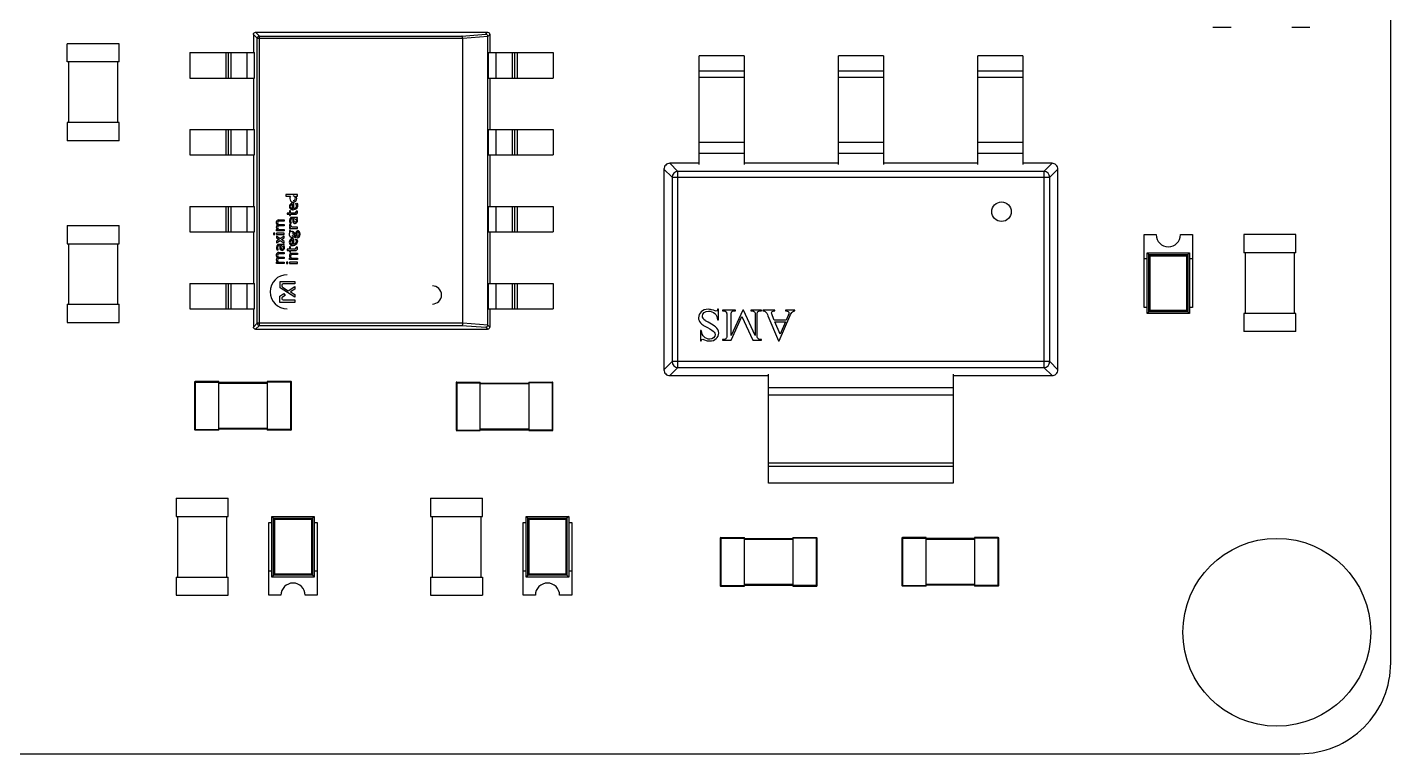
# Model space of a CAD drawing. Header units: millimetres. Extents: x 0 to 35.6, y 0 to 35.
# Drawn here: x 12.52 to 35.03, y -0.02 to 11.97 of the extents above; entities that cross this region are included whole.
import ezdxf

# ---------------------------------------------------------------- set-up
doc = ezdxf.new("R2010")
doc.units = ezdxf.units.MM

msp = doc.modelspace()

# ---------------------------------------------------------------- linework, layer by layer
at = {"color": 7, "linetype": 'Continuous', "lineweight": 25}
for p, q in [((35.026, 1.482), (35.026, 14.028)), ((32.091, 11.97), (32.391, 11.97)), ((33.391, 11.97), (33.691, 11.97)), ((16.314, 11.79), (16.251, 11.853)), ((16.251, 11.853), (16.251, 11.553)), ((16.286, 11.888), (16.349, 11.825)), ((16.286, 11.888), (20.116, 11.888)), ((16.314, 11.79), (19.706, 11.79)), ((16.314, 7.085), (16.314, 11.79)), ((16.349, 11.825), (19.692, 11.825)), ((16.349, 7.051), (16.349, 11.825)), ((19.692, 11.825), (20.085, 11.856)), ((19.706, 11.789), (20.119, 11.822)), ((19.706, 7.086), (19.706, 11.79)), ((20.085, 11.856), (20.116, 11.888)), ((20.119, 11.82), (20.151, 11.853)), ((20.119, 7.055), (20.119, 11.82)), ((20.151, 11.853), (20.151, 11.553)), ((13.175, 11.398), (13.175, 11.698)), ((14.035, 11.698), (13.175, 11.698)), ((14.035, 11.398), (14.035, 11.698)), ((15.201, 11.553), (16.271, 11.553)), ((15.201, 11.553), (15.201, 11.133)), ((15.799, 11.133), (15.799, 11.553)), ((15.836, 11.553), (15.836, 11.133)), ((15.879, 11.553), (15.879, 11.133)), ((16.148, 11.133), (16.148, 11.553)), ((16.271, 11.133), (16.271, 11.553)), ((20.132, 11.133), (20.132, 11.553)), ((20.132, 11.553), (21.201, 11.553)), ((20.254, 11.553), (20.254, 11.133)), ((20.524, 11.553), (20.524, 11.133)), ((20.566, 11.133), (20.566, 11.553)), ((20.604, 11.553), (20.604, 11.133)), ((21.201, 11.553), (21.201, 11.133)), ((23.61, 9.703), (23.61, 11.5)), ((24.35, 11.5), (23.61, 11.5)), ((24.35, 11.5), (24.35, 9.703)), ((25.91, 9.703), (25.91, 11.5)), ((26.65, 11.5), (25.91, 11.5)), ((26.65, 11.5), (26.65, 9.703)), ((28.21, 9.703), (28.21, 11.5)), ((28.95, 11.5), (28.21, 11.5)), ((28.95, 11.5), (28.95, 9.703)), ((14.035, 11.398), (13.175, 11.398)), ((13.205, 10.398), (13.205, 11.398)), ((14.005, 11.398), (14.005, 10.398)), ((15.201, 11.133), (16.271, 11.133)), ((16.251, 11.133), (16.251, 10.283)), ((20.132, 11.133), (21.201, 11.133)), ((20.151, 11.133), (20.151, 10.283)), ((24.35, 11.246), (23.61, 11.246)), ((23.61, 11.146), (24.35, 11.146)), ((26.65, 11.246), (25.91, 11.246)), ((25.91, 11.146), (26.65, 11.146)), ((28.95, 11.246), (28.21, 11.246)), ((28.21, 11.146), (28.95, 11.146)), ((13.175, 10.398), (13.175, 10.098)), ((14.035, 10.398), (13.175, 10.398)), ((14.035, 10.098), (14.035, 10.398)), ((15.201, 10.283), (16.271, 10.283)), ((15.201, 10.283), (15.201, 9.863)), ((15.799, 9.863), (15.799, 10.283)), ((15.836, 10.283), (15.836, 9.863)), ((15.879, 10.283), (15.879, 9.863)), ((16.148, 9.863), (16.148, 10.283)), ((16.271, 9.863), (16.271, 10.283)), ((20.132, 10.283), (21.201, 10.283)), ((20.132, 9.863), (20.132, 10.283)), ((20.254, 10.283), (20.254, 9.863)), ((20.524, 10.283), (20.524, 9.863)), ((20.566, 9.863), (20.566, 10.283)), ((20.604, 10.283), (20.604, 9.863)), ((21.201, 10.283), (21.201, 9.863)), ((14.035, 10.098), (13.175, 10.098)), ((24.35, 10.068), (23.61, 10.068)), ((26.65, 10.068), (25.91, 10.068)), ((28.95, 10.068), (28.21, 10.068)), ((15.201, 9.863), (16.271, 9.863)), ((16.251, 9.863), (16.251, 9.013)), ((20.132, 9.863), (21.201, 9.863)), ((20.151, 9.863), (20.151, 9.013)), ((23.259, 9.592), (23.125, 9.726)), ((23.61, 9.726), (23.125, 9.726)), ((23.61, 9.892), (24.35, 9.892)), ((25.91, 9.726), (24.35, 9.726)), ((25.91, 9.892), (26.65, 9.892)), ((28.21, 9.726), (26.65, 9.726)), ((28.21, 9.892), (28.95, 9.892)), ((29.435, 9.726), (28.95, 9.726)), ((29.435, 9.726), (29.301, 9.592)), ((23.028, 9.628), (23.161, 9.494)), ((23.028, 9.628), (23.028, 6.318)), ((23.161, 9.494), (29.399, 9.494)), ((23.161, 9.494), (23.161, 6.452)), ((29.301, 9.592), (23.259, 9.592)), ((23.259, 6.354), (23.259, 9.592)), ((29.301, 9.592), (29.301, 6.354)), ((29.399, 9.494), (29.533, 9.628)), ((29.399, 6.452), (29.399, 9.494)), ((29.533, 6.318), (29.533, 9.628)), ((15.201, 9.013), (16.271, 9.013)), ((15.201, 9.013), (15.201, 8.593)), ((15.799, 8.593), (15.799, 9.013)), ((15.836, 9.013), (15.836, 8.593)), ((15.879, 9.013), (15.879, 8.593)), ((16.148, 8.593), (16.148, 9.013)), ((16.271, 8.593), (16.271, 9.013)), ((16.787, 9.209), (16.787, 9.185)), ((16.976, 9.209), (16.787, 9.209)), ((16.787, 9.185), (16.865, 9.185)), ((16.901, 8.978), (16.901, 9.047)), ((16.915, 9.072), (16.915, 8.978)), ((16.952, 9.185), (16.976, 9.185)), ((16.952, 9.063), (16.965, 9.068)), ((16.976, 9.185), (16.976, 9.209)), ((20.132, 8.593), (20.132, 9.013)), ((20.132, 9.013), (21.201, 9.013)), ((20.254, 9.013), (20.254, 8.593)), ((20.524, 9.013), (20.524, 8.593)), ((20.566, 8.593), (20.566, 9.013)), ((20.604, 9.013), (20.604, 8.593)), ((21.201, 9.013), (21.201, 8.593)), ((16.669, 8.794), (16.761, 8.794)), ((16.761, 8.794), (16.761, 8.771)), ((16.808, 8.904), (16.808, 8.885)), ((16.845, 8.904), (16.808, 8.904)), ((16.808, 8.885), (16.845, 8.885)), ((16.845, 8.942), (16.845, 8.904)), ((16.865, 8.942), (16.845, 8.942)), ((16.845, 8.885), (16.845, 8.862)), ((16.845, 8.862), (16.865, 8.862)), ((16.865, 8.904), (16.865, 8.942)), ((16.933, 8.904), (16.865, 8.904)), ((16.865, 8.862), (16.865, 8.885)), ((16.865, 8.885), (16.955, 8.885)), ((16.976, 8.829), (16.867, 8.829)), ((16.875, 8.812), (16.897, 8.812)), ((16.954, 8.937), (16.954, 8.925)), ((16.976, 8.937), (16.954, 8.937)), ((16.96, 8.812), (16.976, 8.812)), ((16.976, 8.906), (16.976, 8.937)), ((16.976, 8.812), (16.976, 8.829)), ((13.175, 8.698), (13.175, 8.398)), ((13.175, 8.698), (14.035, 8.698)), ((14.035, 8.398), (14.035, 8.698)), ((15.201, 8.593), (16.271, 8.593)), ((16.251, 8.593), (16.251, 7.743)), ((16.581, 8.571), (16.581, 8.548)), ((16.606, 8.571), (16.581, 8.571)), ((16.606, 8.548), (16.606, 8.571)), ((16.63, 8.611), (16.63, 8.635)), ((16.63, 8.635), (16.652, 8.635)), ((16.761, 8.611), (16.63, 8.611)), ((16.761, 8.571), (16.63, 8.571)), ((16.63, 8.571), (16.63, 8.548)), ((16.761, 8.771), (16.669, 8.771)), ((16.669, 8.716), (16.761, 8.716)), ((16.761, 8.693), (16.669, 8.693)), ((16.669, 8.635), (16.761, 8.635)), ((16.761, 8.716), (16.761, 8.693)), ((16.761, 8.635), (16.761, 8.611)), ((16.761, 8.548), (16.761, 8.571)), ((16.867, 8.716), (16.845, 8.716)), ((16.845, 8.671), (16.845, 8.647)), ((16.867, 8.671), (16.845, 8.671)), ((16.845, 8.647), (16.976, 8.647)), ((16.845, 8.616), (16.845, 8.577)), ((16.865, 8.616), (16.845, 8.616)), ((16.858, 8.739), (16.874, 8.739)), ((16.865, 8.597), (16.865, 8.616)), ((16.976, 8.671), (16.886, 8.671)), ((16.976, 8.647), (16.976, 8.671)), ((20.132, 8.593), (21.201, 8.593)), ((20.151, 8.593), (20.151, 7.743)), ((13.175, 8.398), (14.035, 8.398)), ((13.205, 7.398), (13.205, 8.398)), ((14.005, 8.398), (14.005, 7.398)), ((16.581, 8.548), (16.606, 8.548)), ((16.63, 8.548), (16.761, 8.548)), ((16.63, 8.523), (16.63, 8.498)), ((16.693, 8.479), (16.63, 8.523)), ((16.63, 8.498), (16.675, 8.467)), ((16.675, 8.467), (16.63, 8.438)), ((16.63, 8.413), (16.693, 8.454)), ((16.63, 8.438), (16.63, 8.413)), ((16.761, 8.385), (16.652, 8.385)), ((16.66, 8.367), (16.682, 8.367)), ((16.761, 8.523), (16.693, 8.479)), ((16.693, 8.454), (16.761, 8.407)), ((16.712, 8.466), (16.761, 8.498)), ((16.761, 8.433), (16.712, 8.466)), ((16.746, 8.367), (16.761, 8.367)), ((16.761, 8.498), (16.761, 8.523)), ((16.761, 8.407), (16.761, 8.433)), ((16.761, 8.367), (16.761, 8.385)), ((16.865, 8.347), (16.845, 8.347)), ((16.845, 8.347), (16.845, 8.309)), ((16.865, 8.309), (16.865, 8.347)), ((16.897, 8.39), (16.897, 8.459)), ((16.91, 8.481), (16.91, 8.39)), ((16.948, 8.474), (16.96, 8.479)), ((16.954, 8.342), (16.954, 8.33)), ((16.976, 8.342), (16.954, 8.342)), ((16.976, 8.31), (16.976, 8.342)), ((30.955, 7.348), (30.955, 8.548)), ((30.955, 8.548), (31.155, 8.548)), ((31.555, 8.548), (31.755, 8.548)), ((31.755, 8.548), (31.755, 7.348)), ((32.6, 8.548), (32.6, 8.248)), ((33.46, 8.548), (32.6, 8.548)), ((33.46, 8.248), (33.46, 8.548)), ((16.643, 8.295), (16.66, 8.295)), ((16.669, 8.254), (16.761, 8.254)), ((16.761, 8.231), (16.669, 8.231)), ((16.669, 8.176), (16.761, 8.176)), ((16.761, 8.153), (16.669, 8.153)), ((16.761, 8.254), (16.761, 8.231)), ((16.761, 8.176), (16.761, 8.153)), ((16.808, 8.309), (16.808, 8.289)), ((16.845, 8.309), (16.808, 8.309)), ((16.808, 8.289), (16.845, 8.289)), ((16.845, 8.289), (16.845, 8.267)), ((16.845, 8.267), (16.865, 8.267)), ((16.845, 8.14), (16.845, 8.16)), ((16.845, 8.16), (16.865, 8.16)), ((16.976, 8.14), (16.845, 8.14)), ((16.933, 8.309), (16.865, 8.309)), ((16.865, 8.289), (16.955, 8.289)), ((16.865, 8.267), (16.865, 8.289)), ((16.87, 8.242), (16.976, 8.242)), ((16.976, 8.222), (16.886, 8.222)), ((16.886, 8.16), (16.976, 8.16)), ((16.976, 8.242), (16.976, 8.222)), ((16.976, 8.16), (16.976, 8.14)), ((31.005, 8.148), (30.955, 8.148)), ((31.033, 8.22), (31.005, 8.248)), ((31.005, 8.248), (31.705, 8.248)), ((31.005, 7.248), (31.005, 8.248)), ((31.033, 7.276), (31.033, 8.22)), ((31.033, 8.22), (31.677, 8.22)), ((31.053, 7.296), (31.053, 8.2)), ((31.053, 8.2), (31.657, 8.2)), ((31.657, 8.2), (31.657, 7.296)), ((31.677, 8.22), (31.705, 8.248)), ((31.677, 8.22), (31.677, 7.276)), ((31.705, 8.248), (31.705, 7.248)), ((31.755, 8.148), (31.705, 8.148)), ((33.46, 8.248), (32.6, 8.248)), ((32.63, 7.248), (32.63, 8.248)), ((33.43, 8.248), (33.43, 7.248)), ((16.63, 8.072), (16.63, 8.095)), ((16.63, 8.095), (16.652, 8.095)), ((16.761, 8.072), (16.63, 8.072)), ((16.669, 8.095), (16.761, 8.095)), ((16.761, 8.095), (16.761, 8.072)), ((16.796, 8.095), (16.796, 8.072)), ((16.821, 8.095), (16.796, 8.095)), ((16.796, 8.072), (16.821, 8.072)), ((16.821, 8.072), (16.821, 8.095)), ((16.845, 8.095), (16.845, 8.072)), ((16.976, 8.095), (16.845, 8.095)), ((16.845, 8.072), (16.976, 8.072)), ((16.976, 8.072), (16.976, 8.095)), ((15.201, 7.743), (16.271, 7.743)), ((15.201, 7.743), (15.201, 7.323)), ((15.799, 7.323), (15.799, 7.743)), ((15.836, 7.743), (15.836, 7.323)), ((15.879, 7.743), (15.879, 7.323)), ((16.148, 7.323), (16.148, 7.743)), ((16.271, 7.323), (16.271, 7.743)), ((16.693, 7.775), (16.933, 7.775)), ((16.693, 7.671), (16.693, 7.775)), ((16.933, 7.514), (16.693, 7.671)), ((16.729, 7.684), (16.827, 7.62)), ((16.933, 7.736), (16.74, 7.736)), ((16.827, 7.62), (16.933, 7.692)), ((16.933, 7.775), (16.933, 7.736)), ((16.933, 7.692), (16.933, 7.651)), ((20.132, 7.743), (21.201, 7.743)), ((20.132, 7.323), (20.132, 7.743)), ((20.254, 7.743), (20.254, 7.323)), ((20.524, 7.743), (20.524, 7.323)), ((20.566, 7.323), (20.566, 7.743)), ((20.604, 7.743), (20.604, 7.323)), ((21.201, 7.743), (21.201, 7.323)), ((16.687, 7.533), (16.751, 7.578)), ((16.687, 7.428), (16.687, 7.533)), ((16.933, 7.428), (16.687, 7.428)), ((16.774, 7.546), (16.729, 7.514)), ((16.74, 7.471), (16.933, 7.471)), ((16.751, 7.578), (16.774, 7.546)), ((16.933, 7.651), (16.865, 7.605)), ((16.865, 7.605), (16.933, 7.56)), ((16.933, 7.56), (16.933, 7.514)), ((16.933, 7.471), (16.933, 7.428)), ((13.175, 7.398), (13.175, 7.098)), ((13.175, 7.398), (14.035, 7.398)), ((14.035, 7.098), (14.035, 7.398)), ((15.201, 7.323), (16.271, 7.323)), ((16.251, 7.323), (16.251, 7.023)), ((20.132, 7.323), (21.201, 7.323)), ((20.151, 7.323), (20.151, 7.023)), ((23.926, 7.316), (23.913, 7.316)), ((23.926, 7.144), (23.926, 7.316)), ((24.207, 7.304), (23.995, 7.304)), ((23.995, 7.304), (23.995, 7.291)), ((23.995, 7.291), (24.012, 7.291)), ((24.066, 7.218), (24.066, 6.891)), ((24.329, 7.304), (24.136, 6.884)), ((24.136, 6.884), (24.136, 7.218)), ((24.189, 7.291), (24.207, 7.291)), ((24.207, 7.291), (24.207, 7.304)), ((24.341, 7.304), (24.329, 7.304)), ((24.535, 6.884), (24.341, 7.304)), ((24.464, 7.304), (24.464, 7.291)), ((24.638, 7.304), (24.464, 7.304)), ((24.464, 7.291), (24.482, 7.291)), ((24.535, 7.218), (24.535, 6.884)), ((24.567, 6.891), (24.567, 7.218)), ((24.62, 7.291), (24.638, 7.291)), ((24.638, 7.291), (24.638, 7.304)), ((24.659, 7.304), (24.659, 7.291)), ((24.856, 7.304), (24.659, 7.304)), ((24.745, 7.209), (24.919, 6.793)), ((24.85, 7.137), (24.82, 7.209)), ((24.856, 7.291), (24.856, 7.304)), ((24.932, 6.793), (25.108, 7.204)), ((25.033, 7.304), (25.033, 7.291)), ((25.19, 7.304), (25.033, 7.304)), ((25.078, 7.216), (25.044, 7.137)), ((25.19, 7.291), (25.19, 7.304)), ((31.005, 7.348), (30.955, 7.348)), ((31.005, 7.248), (31.033, 7.276)), ((31.705, 7.248), (31.005, 7.248)), ((31.677, 7.276), (31.033, 7.276)), ((31.657, 7.296), (31.053, 7.296)), ((31.677, 7.276), (31.705, 7.248)), ((31.755, 7.348), (31.705, 7.348)), ((32.6, 7.248), (32.6, 6.948)), ((33.46, 7.248), (32.6, 7.248)), ((33.46, 6.948), (33.46, 7.248)), ((13.175, 7.098), (14.035, 7.098)), ((16.251, 7.023), (16.314, 7.085)), ((16.286, 6.988), (16.349, 7.051)), ((16.286, 6.988), (20.116, 6.988)), ((19.706, 7.085), (16.314, 7.085)), ((16.349, 7.051), (19.692, 7.051)), ((19.692, 7.051), (20.085, 7.019)), ((20.119, 7.053), (19.706, 7.086)), ((20.085, 7.019), (20.116, 6.988)), ((20.151, 7.023), (20.119, 7.055)), ((23.913, 7.144), (23.926, 7.144)), ((24.136, 6.804), (24.315, 7.196)), ((24.315, 7.196), (24.496, 6.804)), ((25.044, 7.137), (24.85, 7.137)), ((24.945, 6.908), (24.861, 7.11)), ((24.861, 7.11), (25.032, 7.11)), ((25.032, 7.11), (24.945, 6.908)), ((23.645, 6.966), (23.632, 6.966)), ((23.632, 6.966), (23.632, 6.793)), ((23.632, 6.793), (23.645, 6.793)), ((23.995, 6.818), (23.995, 6.804)), ((24.012, 6.818), (23.995, 6.818)), ((23.995, 6.804), (24.136, 6.804)), ((24.496, 6.804), (24.638, 6.804)), ((24.638, 6.804), (24.638, 6.818)), ((24.919, 6.793), (24.932, 6.793)), ((33.46, 6.948), (32.6, 6.948)), ((23.161, 6.452), (23.028, 6.318)), ((23.125, 6.221), (23.259, 6.354)), ((29.399, 6.452), (23.161, 6.452)), ((23.259, 6.354), (29.301, 6.354)), ((29.301, 6.354), (29.435, 6.221)), ((29.533, 6.318), (29.399, 6.452)), ((15.28, 6.113), (15.68, 6.113)), ((15.28, 6.113), (15.28, 5.333)), ((15.29, 6.123), (15.29, 5.323)), ((15.68, 6.123), (15.29, 6.123)), ((15.68, 5.323), (15.68, 6.123)), ((16.48, 6.108), (15.68, 6.108)), ((15.68, 6.098), (16.48, 6.098)), ((16.48, 6.123), (16.48, 5.323)), ((16.87, 6.123), (16.48, 6.123)), ((16.88, 6.113), (16.48, 6.113)), ((16.87, 5.323), (16.87, 6.123)), ((16.88, 5.333), (16.88, 6.113)), ((19.596, 6.104), (19.996, 6.104)), ((19.596, 6.104), (19.596, 5.324)), ((19.606, 6.114), (19.606, 5.314)), ((19.606, 6.114), (19.996, 6.114)), ((19.996, 5.314), (19.996, 6.114)), ((19.996, 6.099), (20.796, 6.099)), ((19.996, 6.089), (20.796, 6.089)), ((20.796, 6.114), (20.796, 5.314)), ((20.796, 6.114), (21.186, 6.114)), ((21.196, 6.104), (20.796, 6.104)), ((21.186, 5.314), (21.186, 6.114)), ((21.196, 5.324), (21.196, 6.104)), ((23.125, 6.221), (24.755, 6.221)), ((24.755, 4.446), (24.755, 6.243)), ((27.805, 6.243), (27.805, 4.446)), ((27.805, 6.221), (29.435, 6.221)), ((27.805, 6.021), (24.755, 6.021)), ((24.755, 5.904), (27.805, 5.904)), ((15.28, 5.333), (15.68, 5.333)), ((15.68, 5.323), (15.29, 5.323)), ((16.48, 5.348), (15.68, 5.348)), ((16.48, 5.338), (15.68, 5.338)), ((16.88, 5.333), (16.48, 5.333)), ((16.87, 5.323), (16.48, 5.323)), ((19.596, 5.324), (19.996, 5.324)), ((19.606, 5.314), (19.996, 5.314)), ((20.796, 5.339), (19.996, 5.339)), ((19.996, 5.329), (20.796, 5.329)), ((21.196, 5.324), (20.796, 5.324)), ((20.796, 5.314), (21.186, 5.314)), ((27.805, 4.778), (24.755, 4.778)), ((24.755, 4.728), (27.805, 4.728)), ((27.805, 4.446), (24.755, 4.446)), ((14.975, 4.198), (14.975, 3.898)), ((14.975, 4.198), (15.835, 4.198)), ((15.835, 3.898), (15.835, 4.198)), ((19.175, 4.198), (19.175, 3.898)), ((19.175, 4.198), (20.035, 4.198)), ((20.035, 3.898), (20.035, 4.198)), ((14.975, 3.898), (15.835, 3.898)), ((15.005, 2.898), (15.005, 3.898)), ((15.805, 3.898), (15.805, 2.898)), ((16.583, 3.87), (16.555, 3.898)), ((16.555, 3.898), (17.255, 3.898)), ((16.555, 2.898), (16.555, 3.898)), ((16.583, 3.87), (17.227, 3.87)), ((16.583, 2.926), (16.583, 3.87)), ((16.603, 3.85), (17.207, 3.85)), ((16.603, 2.946), (16.603, 3.85)), ((17.207, 3.85), (17.207, 2.946)), ((17.255, 3.898), (17.227, 3.87)), ((17.227, 3.87), (17.227, 2.926)), ((17.255, 3.898), (17.255, 2.898)), ((19.175, 3.898), (20.035, 3.898)), ((19.205, 2.898), (19.205, 3.898)), ((20.005, 3.898), (20.005, 2.898)), ((20.783, 3.87), (20.755, 3.898)), ((20.755, 3.898), (21.455, 3.898)), ((20.755, 2.898), (20.755, 3.898)), ((20.783, 2.926), (20.783, 3.87)), ((20.783, 3.87), (21.427, 3.87)), ((20.803, 2.946), (20.803, 3.85)), ((20.803, 3.85), (21.407, 3.85)), ((21.407, 3.85), (21.407, 2.946)), ((21.455, 3.898), (21.427, 3.87)), ((21.427, 3.87), (21.427, 2.926)), ((21.455, 3.898), (21.455, 2.898)), ((16.505, 3.798), (16.555, 3.798)), ((16.505, 2.598), (16.505, 3.798)), ((17.255, 3.798), (17.305, 3.798)), ((17.305, 3.798), (17.305, 2.598)), ((20.705, 2.598), (20.705, 3.798)), ((20.705, 3.798), (20.755, 3.798)), ((21.455, 3.798), (21.505, 3.798)), ((21.505, 3.798), (21.505, 2.598)), ((23.955, 3.538), (24.355, 3.538)), ((23.955, 3.538), (23.955, 2.758)), ((23.965, 3.548), (23.965, 2.748)), ((23.965, 3.548), (24.355, 3.548)), ((24.355, 2.748), (24.355, 3.548)), ((24.355, 3.533), (25.155, 3.533)), ((24.355, 3.523), (25.155, 3.523)), ((25.155, 3.548), (25.545, 3.548)), ((25.155, 3.548), (25.155, 2.748)), ((25.555, 3.538), (25.155, 3.538)), ((25.545, 2.748), (25.545, 3.548)), ((25.555, 2.758), (25.555, 3.538)), ((26.955, 3.538), (26.955, 2.758)), ((26.955, 3.538), (27.355, 3.538)), ((26.965, 3.548), (26.965, 2.748)), ((27.355, 3.548), (26.965, 3.548)), ((27.355, 2.748), (27.355, 3.548)), ((28.155, 3.533), (27.355, 3.533)), ((27.355, 3.523), (28.155, 3.523)), ((28.155, 3.548), (28.155, 2.748)), ((28.545, 3.548), (28.155, 3.548)), ((28.555, 3.538), (28.155, 3.538)), ((28.545, 2.748), (28.545, 3.548)), ((28.555, 2.758), (28.555, 3.538)), ((16.505, 2.998), (16.555, 2.998)), ((16.583, 2.926), (16.555, 2.898)), ((17.227, 2.926), (16.583, 2.926)), ((17.207, 2.946), (16.603, 2.946)), ((17.227, 2.926), (17.255, 2.898)), ((17.255, 2.998), (17.305, 2.998)), ((20.705, 2.998), (20.755, 2.998)), ((20.783, 2.926), (20.755, 2.898)), ((21.427, 2.926), (20.783, 2.926)), ((21.407, 2.946), (20.803, 2.946)), ((21.427, 2.926), (21.455, 2.898)), ((21.455, 2.998), (21.505, 2.998)), ((14.975, 2.898), (14.975, 2.598)), ((14.975, 2.898), (15.835, 2.898)), ((15.835, 2.598), (15.835, 2.898)), ((17.255, 2.898), (16.555, 2.898)), ((19.175, 2.898), (19.175, 2.598)), ((19.175, 2.898), (20.035, 2.898)), ((20.035, 2.898), (20.035, 2.598)), ((21.455, 2.898), (20.755, 2.898)), ((23.955, 2.758), (24.355, 2.758)), ((23.965, 2.748), (24.355, 2.748)), ((25.155, 2.773), (24.355, 2.773)), ((24.355, 2.763), (25.155, 2.763)), ((25.555, 2.758), (25.155, 2.758)), ((25.155, 2.748), (25.545, 2.748)), ((26.955, 2.758), (27.355, 2.758)), ((27.355, 2.748), (26.965, 2.748)), ((28.155, 2.773), (27.355, 2.773)), ((28.155, 2.763), (27.355, 2.763)), ((28.555, 2.758), (28.155, 2.758)), ((28.545, 2.748), (28.155, 2.748)), ((14.975, 2.598), (15.835, 2.598)), ((16.705, 2.598), (16.505, 2.598)), ((17.305, 2.598), (17.105, 2.598)), ((19.175, 2.598), (20.035, 2.598)), ((20.905, 2.598), (20.705, 2.598)), ((21.505, 2.598), (21.305, 2.598)), ((1.526, -0.018), (33.526, -0.018))]:
    msp.add_line(p, q, dxfattribs=at)
for centre, radius in [((28.601, 8.927), 0.161), ((33.145, 1.986), 1.55)]:
    msp.add_circle(centre, radius, dxfattribs=at)
for centre, radius, start, end in [((16.349, 11.79), 0.0352, 90.5081, 179.4919), ((23.125, 9.628), 0.0971, 89.5853, 180.4147), ((29.435, 9.628), 0.0971, 359.5853, 90.4147), ((23.264, 9.489), 0.103, 92.8487, 177.1513), ((29.296, 9.489), 0.103, 2.8487, 87.1513), ((16.905, 9.014), 0.0586, 80.7151, 279.2849), ((16.909, 9.145), 0.0589, 137.5364, 42.4636), ((16.898, 9.013), 0.0347, 84.1729, 275.8271), ((16.905, 9.148), 0.0392, 270, 90), ((16.674, 8.747), 0.0469, 96.3127, 241.0711), ((16.91, 8.78), 0.0661, 131.0924, 218.0605), ((16.922, 8.775), 0.0594, 141.8668, 217.3255), ((16.933, 8.925), 0.021, 270, 0), ((16.955, 8.906), 0.021, 270, 0), ((16.666, 8.671), 0.0383, 111.3512, 248.6488), ((16.677, 8.744), 0.0288, 106.426, 253.574), ((16.683, 8.664), 0.0321, 115.2011, 244.7989), ((16.888, 8.554), 0.0485, 152.2157, 307.9261), ((16.888, 8.554), 0.0485, 324.7581, 117.829), ((16.888, 8.554), 0.0258, 270, 90), ((16.695, 8.335), 0.0661, 131.0924, 218.0605), ((16.707, 8.331), 0.0594, 141.8668, 217.3255), ((16.901, 8.424), 0.0576, 80.8222, 279.1778), ((16.893, 8.424), 0.0347, 84.1729, 275.8271), ((16.933, 8.33), 0.021, 270, 0), ((31.355, 8.548), 0.2, 180, 0), ((16.674, 8.208), 0.0469, 96.3127, 241.0711), ((16.666, 8.131), 0.0383, 111.3512, 248.6488), ((16.677, 8.204), 0.0288, 106.426, 253.574), ((16.683, 8.124), 0.0321, 115.2011, 244.7989), ((16.891, 8.2), 0.0474, 117.2077, 236.8086), ((16.894, 8.191), 0.0321, 104.39, 255.61), ((16.955, 8.31), 0.021, 270, 0), ((16.808, 7.605), 0.282, 90, 270), ((16.745, 7.708), 0.0283, 100.8221, 236.7984), ((19.206, 7.553), 0.15, 270, 90), ((16.743, 7.495), 0.024, 125.5377, 260.9757), ((16.349, 7.086), 0.0352, 180.5081, 269.4919), ((23.125, 6.318), 0.0971, 179.5853, 270.4147), ((23.264, 6.457), 0.103, 182.8487, 267.1513), ((29.296, 6.457), 0.103, 272.8487, 357.1513), ((29.435, 6.318), 0.0971, 269.5853, 0.4147), ((15.29, 6.113), 0.01, 90, 180), ((16.87, 6.113), 0.01, 35.5477, 90), ((19.606, 6.104), 0.01, 90, 180), ((19.606, 6.104), 0.01, 90, 180), ((21.186, 6.104), 0.01, 0, 90), ((21.186, 6.104), 0.01, 0, 90), ((15.29, 5.333), 0.01, 180, 270), ((15.29, 5.333), 0.01, 180, 270), ((16.87, 5.333), 0.01, 270, 0), ((16.87, 5.333), 0.01, 270, 0), ((19.606, 5.324), 0.01, 215.5477, 270), ((21.186, 5.324), 0.01, 270, 0), ((23.965, 3.538), 0.01, 90, 180), ((23.965, 3.538), 0.01, 90, 180), ((25.545, 3.538), 0.01, 0, 90), ((25.545, 3.538), 0.01, 0, 90), ((26.965, 3.538), 0.01, 90, 180), ((28.545, 3.538), 0.01, 35.5477, 90), ((16.905, 2.598), 0.2, 0, 180), ((21.105, 2.598), 0.2, 0, 180), ((23.965, 2.758), 0.01, 215.5477, 270), ((25.545, 2.758), 0.01, 270, 0), ((26.965, 2.758), 0.01, 180, 270), ((26.965, 2.758), 0.01, 180, 270), ((28.545, 2.758), 0.01, 270, 0), ((28.545, 2.758), 0.01, 270, 0), ((33.527, 1.481), 1.499, 269.9557, 0.0443)]:
    msp.add_arc(centre, radius, start, end, dxfattribs=at)
for points, knots in [([(16.251, 11.853), (16.251, 11.861), (16.255, 11.871), (16.268, 11.884), (16.278, 11.888), (16.286, 11.888)], [0, 0, 0, 0, 0.5, 0.5, 1, 1, 1, 1]), ([(19.706, 11.79), (19.705, 11.798), (19.704, 11.807), (19.699, 11.82), (19.695, 11.824), (19.692, 11.825)], [0, 0, 0, 0, 0.5, 0.5, 1, 1, 1, 1]), ([(20.085, 11.856), (20.093, 11.856), (20.102, 11.853), (20.115, 11.839), (20.118, 11.83), (20.119, 11.822)], [0, 0, 0, 0, 0.5, 0.5, 1, 1, 1, 1]), ([(20.116, 11.888), (20.125, 11.888), (20.134, 11.884), (20.148, 11.871), (20.151, 11.861), (20.151, 11.853)], [0, 0, 0, 0, 0.5, 0.5, 1, 1, 1, 1]), ([(16.965, 9.068), (16.985, 9.05), (16.983, 9.019), (16.966, 8.984), (16.958, 8.974), (16.94, 8.962), (16.93, 8.959), (16.915, 8.956)], [0, 0, 0, 0, 0.5, 0.5, 0.75, 0.75, 1, 1, 1, 1]), ([(16.897, 8.812), (16.899, 8.799), (16.899, 8.768), (16.91, 8.745), (16.923, 8.735), (16.931, 8.732), (16.975, 8.734), (16.997, 8.789), (16.96, 8.812)], [0, 0, 0, 0, 0.25, 0.375, 0.375, 0.5, 0.5, 1, 1, 1, 1]), ([(16.951, 8.759), (16.945, 8.754), (16.937, 8.752), (16.927, 8.756), (16.924, 8.762), (16.916, 8.785), (16.909, 8.806), (16.914, 8.812)], [0, 0, 0, 0, 0.25, 0.25, 0.5, 0.5, 1, 1, 1, 1]), ([(16.914, 8.812), (16.92, 8.817), (16.938, 8.808), (16.956, 8.79), (16.961, 8.783), (16.962, 8.77), (16.957, 8.763), (16.951, 8.759)], [0, 0, 0, 0, 0.5, 0.5, 0.75, 0.75, 1, 1, 1, 1]), ([(16.985, 8.611), (16.981, 8.611), (16.972, 8.609), (16.96, 8.599), (16.951, 8.581), (16.945, 8.556), (16.95, 8.537), (16.952, 8.527)], [0, 0, 0, 0, 0.1304709, 0.2688449, 0.4391499, 0.7119162, 1, 1, 1, 1]), ([(16.985, 8.588), (16.982, 8.588), (16.977, 8.586), (16.968, 8.576), (16.965, 8.565), (16.965, 8.543), (16.968, 8.532), (16.977, 8.522), (16.982, 8.52), (16.985, 8.52)], [0, 0, 0, 0, 0.25, 0.25, 0.5, 0.5, 0.75, 0.75, 1, 1, 1, 1]), ([(16.985, 8.497), (16.992, 8.497), (17, 8.499), (17.016, 8.517), (17.023, 8.535), (17.023, 8.573), (17.016, 8.591), (17, 8.609), (16.992, 8.611), (16.985, 8.611)], [0, 0, 0, 0, 0.25, 0.25, 0.5, 0.5, 0.75, 0.75, 1, 1, 1, 1]), ([(16.985, 8.52), (16.989, 8.52), (16.993, 8.522), (17.002, 8.532), (17.006, 8.543), (17.006, 8.565), (17.002, 8.576), (16.993, 8.586), (16.989, 8.588), (16.985, 8.588)], [0, 0, 0, 0, 0.25, 0.25, 0.5, 0.5, 0.75, 0.75, 1, 1, 1, 1]), ([(16.682, 8.367), (16.684, 8.355), (16.684, 8.324), (16.695, 8.301), (16.708, 8.291), (16.717, 8.288), (16.76, 8.289), (16.782, 8.344), (16.746, 8.367)], [0, 0, 0, 0, 0.25, 0.375, 0.375, 0.5, 0.5, 1, 1, 1, 1]), ([(16.699, 8.367), (16.694, 8.362), (16.701, 8.341), (16.709, 8.318), (16.712, 8.312), (16.723, 8.307), (16.73, 8.31), (16.736, 8.314)], [0, 0, 0, 0, 0.5, 0.5, 0.75, 0.75, 1, 1, 1, 1]), ([(16.736, 8.314), (16.742, 8.319), (16.747, 8.326), (16.746, 8.339), (16.742, 8.345), (16.723, 8.364), (16.705, 8.373), (16.699, 8.367)], [0, 0, 0, 0, 0.25, 0.25, 0.5, 0.5, 1, 1, 1, 1]), ([(16.96, 8.479), (16.981, 8.452), (16.979, 8.427), (16.961, 8.396), (16.953, 8.387), (16.936, 8.371), (16.926, 8.364), (16.91, 8.367)], [0, 0, 0, 0, 0.5, 0.5, 0.75, 0.75, 1, 1, 1, 1]), ([(16.952, 8.527), (16.948, 8.526), (16.94, 8.523), (16.932, 8.525), (16.928, 8.526)], [0, 0, 0, 0, 0.499316, 1, 1, 1, 1]), ([(23.756, 7.316), (23.71, 7.316), (23.672, 7.302), (23.613, 7.247), (23.599, 7.215), (23.599, 7.177)], [0, 0, 0, 0, 0.5, 0.5, 1, 1, 1, 1]), ([(23.764, 7.287), (23.804, 7.287), (23.842, 7.272), (23.879, 7.238), (23.896, 7.215), (23.908, 7.171), (23.913, 7.144)], [0, 0, 0, 0, 0.5, 0.5, 0.75, 1, 1, 1, 1]), ([(23.89, 7.287), (23.884, 7.287), (23.869, 7.291), (23.821, 7.307), (23.805, 7.311), (23.797, 7.312)], [0, 0, 0, 0, 0.5, 0.5, 1, 1, 1, 1]), ([(24.659, 7.291), (24.679, 7.289), (24.695, 7.284), (24.718, 7.264), (24.731, 7.242), (24.745, 7.209)], [0, 0, 0, 0, 0.5, 0.5, 1, 1, 1, 1]), ([(16.286, 6.988), (16.278, 6.988), (16.268, 6.991), (16.255, 7.005), (16.251, 7.014), (16.251, 7.023)], [0, 0, 0, 0, 0.5, 0.5, 1, 1, 1, 1]), ([(19.706, 7.086), (19.705, 7.078), (19.704, 7.069), (19.699, 7.055), (19.695, 7.051), (19.692, 7.051)], [0, 0, 0, 0, 0.5, 0.5, 1, 1, 1, 1]), ([(20.119, 7.053), (20.118, 7.045), (20.115, 7.036), (20.102, 7.023), (20.093, 7.019), (20.085, 7.019)], [0, 0, 0, 0, 0.5, 0.5, 1, 1, 1, 1]), ([(20.151, 7.023), (20.151, 7.014), (20.148, 7.005), (20.134, 6.991), (20.125, 6.988), (20.116, 6.988)], [0, 0, 0, 0, 0.5, 0.5, 1, 1, 1, 1]), ([(23.599, 7.177), (23.599, 7.147), (23.61, 7.118), (23.639, 7.082), (23.66, 7.064), (23.713, 7.033), (23.748, 7.015)], [0, 0, 0, 0, 0.5, 0.5, 0.75, 1, 1, 1, 1]), ([(23.932, 6.924), (23.932, 6.966), (23.913, 7), (23.858, 7.043), (23.828, 7.062), (23.742, 7.11), (23.716, 7.125), (23.706, 7.133)], [0, 0, 0, 0, 0.5, 0.5, 0.75, 0.75, 1, 1, 1, 1]), ([(23.785, 6.793), (23.827, 6.793), (23.863, 6.806), (23.918, 6.858), (23.932, 6.888), (23.932, 6.924)], [0, 0, 0, 0, 0.5, 0.5, 1, 1, 1, 1]), ([(15.286, 6.122), (15.286, 6.122), (15.285, 6.122), (15.284, 6.121), (15.282, 6.119), (15.281, 6.118), (15.28, 6.116), (15.28, 6.115), (15.28, 6.114), (15.28, 6.113), (15.28, 6.113)], [0, 0, 0, 0, 0.045316, 0.232428, 0.411915, 0.58078, 0.735384, 0.874086, 0.938389, 1, 1, 1, 1]), ([(16.88, 6.113), (16.88, 6.113), (16.88, 6.114), (16.88, 6.114), (16.88, 6.115), (16.879, 6.117), (16.879, 6.118), (16.878, 6.119), (16.878, 6.119)], [0, 0, 0, 0, 0.086898, 0.178697, 0.385688, 0.635461, 0.934639, 1, 1, 1, 1]), ([(19.596, 5.324), (19.596, 5.324), (19.596, 5.324), (19.596, 5.323), (19.596, 5.322), (19.597, 5.32), (19.597, 5.319), (19.598, 5.319), (19.598, 5.319)], [0, 0, 0, 0, 0.086898, 0.178697, 0.385688, 0.635461, 0.934639, 1, 1, 1, 1]), ([(21.19, 5.315), (21.19, 5.315), (21.191, 5.316), (21.192, 5.317), (21.194, 5.318), (21.195, 5.32), (21.196, 5.321), (21.196, 5.323), (21.196, 5.324), (21.196, 5.324), (21.196, 5.324)], [0, 0, 0, 0, 0.045316, 0.232428, 0.411915, 0.58078, 0.735384, 0.874086, 0.938389, 1, 1, 1, 1]), ([(26.962, 3.547), (26.961, 3.547), (26.959, 3.546), (26.957, 3.545), (26.956, 3.543), (26.956, 3.541), (26.955, 3.54), (26.955, 3.539), (26.955, 3.539), (26.955, 3.538), (26.955, 3.538), (26.955, 3.538), (26.955, 3.538)], [0, 0, 0, 0, 0.182432, 0.383424, 0.559204, 0.708299, 0.772354, 0.829192, 0.879186, 0.923262, 0.962913, 1, 1, 1, 1]), ([(28.555, 3.538), (28.555, 3.538), (28.555, 3.539), (28.555, 3.539), (28.555, 3.54), (28.554, 3.542), (28.554, 3.543), (28.553, 3.544), (28.553, 3.544)], [0, 0, 0, 0, 0.086898, 0.178697, 0.385688, 0.635461, 0.934639, 1, 1, 1, 1]), ([(23.955, 2.758), (23.955, 2.758), (23.955, 2.757), (23.955, 2.757), (23.955, 2.756), (23.956, 2.754), (23.956, 2.753), (23.957, 2.752), (23.957, 2.752)], [0, 0, 0, 0, 0.086898, 0.1786965, 0.3856885, 0.6354607, 0.9346386, 1, 1, 1, 1]), ([(25.549, 2.749), (25.549, 2.749), (25.55, 2.749), (25.551, 2.75), (25.553, 2.752), (25.554, 2.753), (25.555, 2.755), (25.555, 2.756), (25.555, 2.757), (25.555, 2.758), (25.555, 2.758)], [0, 0, 0, 0, 0.045316, 0.232428, 0.411915, 0.58078, 0.735384, 0.874086, 0.938389, 1, 1, 1, 1])]:
    msp.add_open_spline(points, degree=3, knots=knots, dxfattribs=at)
for points in [[(20.119, 11.822), (20.119, 11.822), (20.119, 11.821), (20.119, 11.82)], [(16.915, 8.978), (16.964, 8.987), (16.977, 9.015), (16.952, 9.063)], [(16.845, 8.716), (16.842, 8.695), (16.849, 8.68), (16.867, 8.671)], [(16.886, 8.671), (16.873, 8.682), (16.867, 8.698), (16.867, 8.716)], [(16.91, 8.39), (16.96, 8.398), (16.972, 8.426), (16.948, 8.474)], [(16.918, 8.516), (16.931, 8.503), (16.945, 8.502), (16.96, 8.511)], [(16.96, 8.511), (16.967, 8.502), (16.976, 8.497), (16.985, 8.497)], [(31.053, 8.2), (31.044, 8.209), (31.034, 8.219), (31.033, 8.22)], [(31.657, 8.2), (31.666, 8.209), (31.676, 8.219), (31.677, 8.22)], [(23.664, 7.205), (23.664, 7.25), (23.703, 7.287), (23.764, 7.287)], [(23.706, 7.133), (23.678, 7.154), (23.664, 7.18), (23.664, 7.205)], [(23.797, 7.312), (23.784, 7.315), (23.771, 7.316), (23.756, 7.316)], [(23.913, 7.316), (23.91, 7.292), (23.902, 7.287), (23.89, 7.287)], [(24.012, 7.291), (24.032, 7.291), (24.046, 7.286), (24.055, 7.275)], [(24.055, 7.275), (24.062, 7.268), (24.066, 7.248), (24.066, 7.218)], [(24.136, 7.218), (24.136, 7.246), (24.139, 7.264), (24.144, 7.272)], [(24.144, 7.272), (24.153, 7.284), (24.168, 7.291), (24.189, 7.291)], [(24.482, 7.291), (24.501, 7.291), (24.516, 7.286), (24.525, 7.275)], [(24.525, 7.275), (24.532, 7.268), (24.535, 7.248), (24.535, 7.218)], [(24.567, 7.218), (24.567, 7.246), (24.57, 7.264), (24.575, 7.272)], [(24.575, 7.272), (24.584, 7.284), (24.599, 7.291), (24.62, 7.291)], [(24.805, 7.26), (24.805, 7.276), (24.816, 7.289), (24.856, 7.291)], [(24.82, 7.209), (24.81, 7.232), (24.805, 7.249), (24.805, 7.26)], [(25.033, 7.291), (25.08, 7.288), (25.091, 7.275), (25.091, 7.259)], [(25.091, 7.259), (25.091, 7.25), (25.086, 7.235), (25.078, 7.216)], [(25.108, 7.204), (25.123, 7.24), (25.137, 7.265), (25.15, 7.276)], [(25.15, 7.276), (25.156, 7.282), (25.169, 7.287), (25.19, 7.291)], [(31.033, 7.276), (31.034, 7.277), (31.044, 7.287), (31.053, 7.296)], [(31.657, 7.296), (31.666, 7.287), (31.676, 7.277), (31.677, 7.276)], [(20.119, 7.055), (20.119, 7.054), (20.119, 7.054), (20.119, 7.053)], [(23.748, 7.015), (23.805, 6.984), (23.842, 6.959), (23.857, 6.941)], [(23.784, 6.822), (23.75, 6.822), (23.679, 6.851), (23.652, 6.916), (23.645, 6.966)], [(23.645, 6.793), (23.65, 6.816), (23.658, 6.821), (23.671, 6.821)], [(23.671, 6.821), (23.676, 6.821), (23.686, 6.818), (23.7, 6.812)], [(23.7, 6.812), (23.73, 6.799), (23.758, 6.793), (23.785, 6.793)], [(23.873, 6.899), (23.873, 6.859), (23.835, 6.822), (23.784, 6.822)], [(23.857, 6.941), (23.867, 6.928), (23.873, 6.914), (23.873, 6.899)], [(24.057, 6.837), (24.049, 6.824), (24.034, 6.818), (24.012, 6.818)], [(24.066, 6.891), (24.066, 6.863), (24.063, 6.845), (24.057, 6.837)], [(24.575, 6.843), (24.57, 6.853), (24.567, 6.869), (24.567, 6.891)], [(24.638, 6.818), (24.597, 6.818), (24.582, 6.829), (24.575, 6.843)], [(16.603, 3.85), (16.594, 3.859), (16.584, 3.869), (16.583, 3.87)], [(17.227, 3.87), (17.226, 3.869), (17.216, 3.859), (17.207, 3.85)], [(20.803, 3.85), (20.794, 3.859), (20.784, 3.869), (20.783, 3.87)], [(21.427, 3.87), (21.426, 3.869), (21.416, 3.859), (21.407, 3.85)], [(16.603, 2.946), (16.594, 2.937), (16.584, 2.927), (16.583, 2.926)], [(17.207, 2.946), (17.216, 2.937), (17.226, 2.927), (17.227, 2.926)], [(20.803, 2.946), (20.794, 2.937), (20.784, 2.927), (20.783, 2.926)], [(21.407, 2.946), (21.416, 2.937), (21.426, 2.927), (21.427, 2.926)]]:
    msp.add_open_spline(points, degree=3, dxfattribs=at)

doc.saveas('drawing.dxf')
